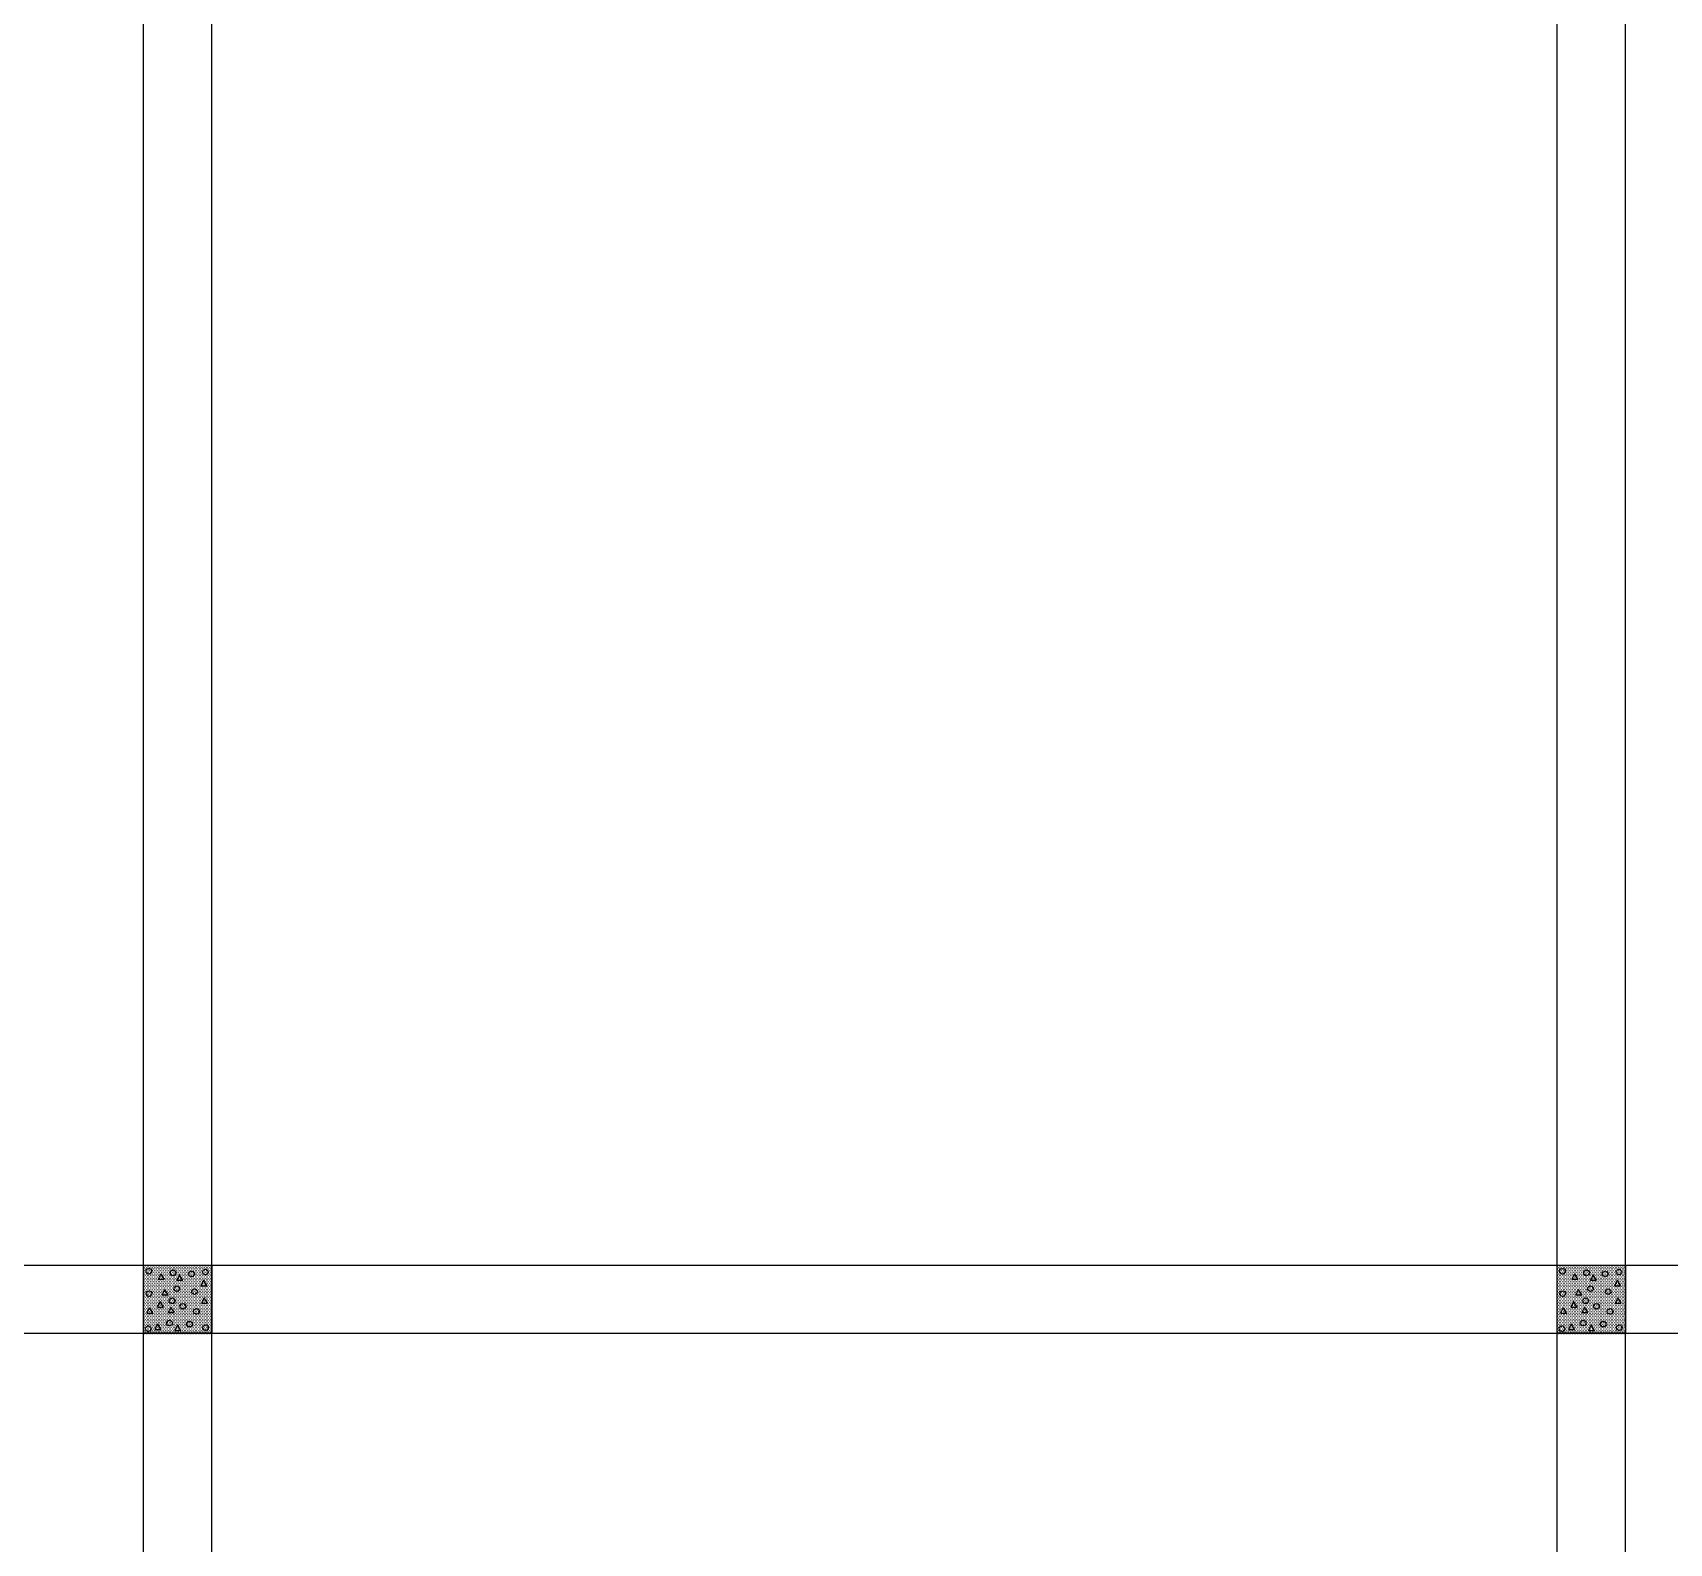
# Model space of a CAD drawing. Header units: feet. Extents: x 655 to 3246, y 42 to 1922.
# Drawn here: x 1126.19 to 1174.24, y 347.61 to 391.96 of the extents above; entities that cross this region are included whole.
import ezdxf

# ---------------------------------------------------------------- set-up
doc = ezdxf.new("R2010")
doc.units = ezdxf.units.FT
doc.header["$MEASUREMENT"] = 0
for name, color, linetype in [('beampillar', 80, 'Continuous'), ('hatch pillar', 20, 'Continuous'), ('prep side', 220, 'Continuous')]:
    doc.layers.add(name, color=color, linetype=linetype)

# ---------------------------------------------------------------- blocks, each defined once
blk = doc.blocks.new('hatchedpillar')
at = {"layer": 'hatch pillar', "linetype": 'ByBlock', "true_color": 0xf4ee51}
h = blk.add_hatch(dxfattribs=at)
h.set_pattern_fill('DOTS', color=41, scale=0.74)
h.set_pattern_definition([(0, (122.4823, -120.014843), (0.023125, 0.04625), [0, -0.04625])])
h.paths.add_polyline_path([(326.3, 134.403), (324.3, 134.403), (324.3, 132.403), (326.3, 132.403)])
h = blk.add_hatch(dxfattribs=at)
h.set_pattern_fill('DOTS', color=41, scale=0.74)
h.set_pattern_definition([(0, (163.9823, -120.014843), (0.023125, 0.04625), [0, -0.04625])])
h.paths.add_polyline_path([(367.8, 134.403), (365.8, 134.403), (365.8, 132.403), (367.8, 132.403)])
at = {"layer": 'hatch pillar', "linetype": 'Continuous', "lineweight": -3, "ltscale": 2}
for p, q in [((324.821, 134.163), (324.744, 134.001)), ((324.922, 134.001), (324.821, 134.163)), ((325.37, 134.132), (325.292, 133.97)), ((325.47, 133.97), (325.37, 134.132)), ((366.321, 134.163), (366.244, 134.001)), ((366.422, 134.001), (366.321, 134.163)), ((366.87, 134.132), (366.792, 133.97)), ((366.97, 133.97), (366.87, 134.132)), ((324.744, 134.001), (324.922, 134.001)), ((324.937, 133.7), (324.86, 133.538)), ((325.037, 133.538), (324.937, 133.7)), ((325.292, 133.97), (325.47, 133.97)), ((326.077, 133.973), (326, 133.811)), ((326, 133.811), (326.177, 133.811)), ((326.177, 133.811), (326.077, 133.973)), ((366.244, 134.001), (366.422, 134.001)), ((366.437, 133.7), (366.36, 133.538)), ((366.537, 133.538), (366.437, 133.7)), ((366.792, 133.97), (366.97, 133.97)), ((367.577, 133.973), (367.5, 133.811)), ((367.5, 133.811), (367.677, 133.811)), ((367.677, 133.811), (367.577, 133.973)), ((324.487, 133.162), (324.41, 133)), ((324.588, 133), (324.487, 133.162)), ((324.798, 133.345), (324.721, 133.183)), ((324.721, 133.183), (324.898, 133.183)), ((324.898, 133.183), (324.798, 133.345)), ((324.86, 133.538), (325.037, 133.538)), ((325.115, 133.183), (325.037, 133.021)), ((325.215, 133.021), (325.115, 133.183)), ((326.091, 133.458), (326.014, 133.296)), ((326.014, 133.296), (326.191, 133.296)), ((326.191, 133.296), (326.091, 133.458)), ((365.987, 133.162), (365.91, 133)), ((366.088, 133), (365.987, 133.162)), ((366.298, 133.345), (366.221, 133.183)), ((366.221, 133.183), (366.398, 133.183)), ((366.398, 133.183), (366.298, 133.345)), ((366.36, 133.538), (366.537, 133.538)), ((366.615, 133.183), (366.537, 133.021)), ((366.715, 133.021), (366.615, 133.183)), ((367.591, 133.458), (367.514, 133.296)), ((367.514, 133.296), (367.691, 133.296)), ((367.691, 133.296), (367.591, 133.458)), ((324.41, 133), (324.588, 133)), ((324.721, 132.689), (324.644, 132.527)), ((324.821, 132.527), (324.721, 132.689)), ((325.037, 133.021), (325.215, 133.021)), ((325.308, 132.659), (325.231, 132.497)), ((325.408, 132.497), (325.308, 132.659)), ((365.91, 133), (366.088, 133)), ((366.221, 132.689), (366.144, 132.527)), ((366.321, 132.527), (366.221, 132.689)), ((366.537, 133.021), (366.715, 133.021)), ((366.808, 132.659), (366.731, 132.497)), ((366.908, 132.497), (366.808, 132.659)), ((324.644, 132.527), (324.821, 132.527)), ((325.231, 132.497), (325.408, 132.497)), ((366.144, 132.527), (366.321, 132.527)), ((366.731, 132.497), (366.908, 132.497))]:
    blk.add_line(p, q, dxfattribs=at)
for centre in [(324.469, 134.234), (325.177, 134.186), (325.725, 134.155), (326.13, 134.213), (365.969, 134.234), (366.677, 134.186), (367.225, 134.155), (367.63, 134.213), (324.476, 133.578), (325.292, 133.723), (325.812, 133.635), (365.976, 133.578), (366.792, 133.723), (367.312, 133.635), (325.153, 133.368), (325.47, 133.206), (325.868, 133.056), (366.653, 133.368), (366.97, 133.206), (367.368, 133.056), (324.455, 132.548), (325.076, 132.713), (325.663, 132.682), (326.137, 132.576), (365.955, 132.548), (366.576, 132.713), (367.163, 132.682), (367.637, 132.576)]:
    blk.add_circle(centre, 0.0821, dxfattribs=at)

msp = doc.modelspace()

# ---------------------------------------------------------------- linework, layer by layer
at = {"layer": 'beampillar', "linetype": 'ByBlock'}
for p, q in [((1129.44839, 311.2501), (1129.44839, 475.77706)), ((1131.44839, 311.2501), (1131.44839, 475.77706)), ((1170.94839, 311.2501), (1170.94839, 475.77706)), ((1172.94839, 311.2501), (1172.94839, 475.77706)), ((1004.94839, 355.77706), (1258.42174, 355.77706)), ((1004.94839, 353.77706), (1258.42174, 353.77706))]:
    msp.add_line(p, q, dxfattribs=at)
for points in [[(1129.44839, 355.77706), (1131.44839, 355.77706), (1131.44839, 353.77706), (1129.44839, 353.77706)], [(1170.94839, 355.77706), (1172.94839, 355.77706), (1172.94839, 353.77706), (1170.94839, 353.77706)]]:
    msp.add_lwpolyline(points, close=True, dxfattribs=at)

# ---------------------------------------------------------------- block references
at = {"layer": 'prep side', "linetype": 'ByBlock'}
msp.add_blockref('hatchedpillar', (805.13158, 221.36436), dxfattribs=at)

doc.saveas('drawing.dxf')
